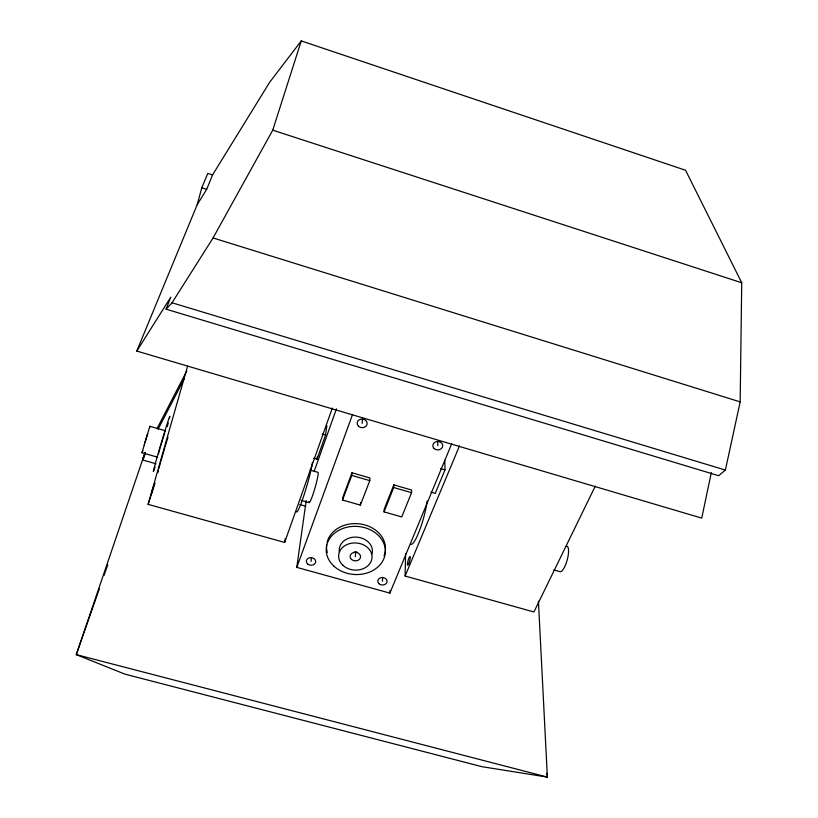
<?xml version="1.0" encoding="UTF-8"?>
<svg xmlns="http://www.w3.org/2000/svg" width="818" height="818" viewBox="0 0 818 818"><rect width="100%" height="100%" fill="white"/><g stroke="black" fill="none" stroke-linecap="round" stroke-linejoin="round"><path stroke-width="1.23" d="M136.78 351.055L170.809 297.118L166.054 309.153L718.674 475.708L725.382 470.064L740.167 401.883L741.732 282.762L685.556 170.256L301.269 40.9L269.725 82.178L212.537 174.94L206.678 189.357L197.21 204.674L136.78 351.055L701.732 518.111L711.323 472.61M411.566 492.692L411.607 490.013L393.806 484.869L384.194 509.185L384.061 511.894L401.74 516.945L411.566 492.692L393.703 487.528L393.806 484.869M595.238 486.219L533.929 611.966L405.104 576.036L405.616 553.489M306.208 500.514L296.781 567.375L389.879 593.111L389.971 590.586M382.456 581.261L382.64 577.436M369.777 480.626L369.961 477.978L351.985 472.784L342.793 497.354L342.527 500.033L360.38 505.135L369.777 480.626L351.75 475.422L351.985 472.784M355.329 556.618L355.697 551.894M360.38 505.135L360.585 502.436M362.159 423.376L362.579 418.284M311.014 561.434L311.494 557.661M313.621 458.182L316.985 459.154L325.605 434.971L326.781 425.718L325.932 428.121M316.985 459.154L317.302 456.802M144.224 445.248L144.305 444.614M147.537 434.45L147.629 433.785L144.827 442.599M187.598 366.167L148.109 504.358L284.633 542.436L285.226 538.684M157.905 472.681L158.283 470.841M149.633 427.845L149.858 426.29L165.512 430.8L165.267 431.372M197.21 204.674L201.78 187.803L207.782 173.426L212.537 174.94M144.99 452.661L142.526 459.961L156.044 463.796M143.262 459.491L145.185 452.579M153.59 486.403L154.091 484.481L153.825 485.258M158.794 468.724L160.778 461.567M158.447 453.837L159.796 449.092M161.115 460.37L164.807 447.743M160.093 448.039L163.15 437.865M165.134 446.597L167.987 437.17M153.263 487.017L151.442 493.397L151.719 492.61M152.271 490.851L152.956 488.581M163.447 436.924L164.766 432.814M166.054 309.153L172.036 302.783L213.069 237.956L272.742 130.164L301.269 40.9M148.109 504.358L155.072 482.978M145.093 452.426L76.268 654.625L124.837 674.114L482.047 766.701L547.375 777.1L538.418 601.169M99.377 588.735L76.268 654.625L547.375 777.1L546.905 773.307M103.998 575.555L107.772 564.768M284.633 542.436L332.323 408.039M314.224 471.178L336.464 408.836M296.781 567.375L352.568 414.45M142.853 450.636L141.984 452.743L157.659 457.201M342.527 500.033L351.75 475.422M384.061 511.894L393.703 487.528M389.879 593.111L451.689 443.806M444.777 460.36L444.992 469.89L435.227 493.377L430.861 492.119M405.104 576.036L459.501 445.861M149.858 426.29L141.984 452.743M156.964 428.704L186.862 370.82M142.894 458.632L145.236 454.102M158.109 429.215L184.439 378.315M553.837 569.911L559.788 571.608A13.17 3.824 -74.7 0 0 567.447 559.042A13.17 3.824 -74.7 0 0 566.117 546.373M301.106 500.35L309.051 502.61M299.797 504.573L305.942 506.311M310.053 470.043L317.987 472.334A15.808 1.534 -73.8 0 1 314.184 490.657A15.808 1.534 -73.8 0 1 308.897 501.731M322.2 433.969L325.605 434.971M440.585 468.602L444.992 469.89M172.036 302.783L725.382 470.064M213.069 237.956L740.167 401.883M201.78 187.803L206.678 189.357M272.742 130.164L741.732 282.762M437.722 441.863L437.783 445.687M427.149 500.974A27.812 4.949 -74.2 0 1 419.44 530.718A27.812 4.949 -74.2 0 1 410.646 544.144M327.312 552.467A29.499 24.039 4 0 1 326.648 544.921M327.088 542.406A29.499 24.039 4 0 1 363.417 524.553A29.499 24.039 4 0 1 384.031 555.8M357.139 552.099A5.205 4.243 4 0 1 354.45 551.945M339.347 552.109A16.616 13.528 4 0 1 356.515 537.129A16.616 13.528 4 0 1 371.986 554.021M168.273 422.834A28.64 0.583 -73.4 0 1 167.22 426.659M155.093 466.863A28.64 0.583 -73.4 0 1 159.878 447.64A28.64 0.583 -73.4 0 1 169.52 418.018M312.435 462.323A28.18 2.536 -73.8 0 1 304.368 493.97A28.18 2.536 -73.8 0 1 296.474 511.863M408.796 563.51A4.53 0.808 -74.5 0 0 410.115 556.506A4.53 0.808 -74.5 0 0 407.62 562.508A4.53 0.808 -74.5 0 0 408.796 563.51M434.021 448.458A4.959 4.243 -0.7 0 0 442.466 447.068A4.959 4.243 -0.7 0 0 436.863 441.515A4.959 4.243 -0.7 0 0 434.021 448.458M358.458 426.198A5.01 4.315 4.7 0 0 366.924 424.787A5.01 4.315 4.7 0 0 361.096 419.123A5.01 4.315 4.7 0 0 358.458 426.198M378.99 583.704A4.663 3.742 2.5 0 0 386.883 582.498A4.663 3.742 2.5 0 0 381.505 577.58A4.663 3.742 2.5 0 0 378.99 583.704M307.599 563.919A4.703 3.804 6.2 0 0 315.513 562.682A4.703 3.804 6.2 0 0 309.93 557.682A4.703 3.804 6.2 0 0 307.599 563.919M351.454 559.389A5.256 4.264 4 0 0 360.339 558.009A5.256 4.264 4 0 0 354.204 552.406A5.256 4.264 4 0 0 351.454 559.389M342.957 565.361A16.728 13.579 4 0 0 371.249 561.066A16.728 13.579 4 0 0 351.812 543.162A16.728 13.579 4 0 0 342.957 565.361M333.795 566.036A29.591 24.08 4 0 0 383.898 558.592A29.591 24.08 4 0 0 349.695 526.72A29.591 24.08 4 0 0 333.795 566.036"/></g></svg>
